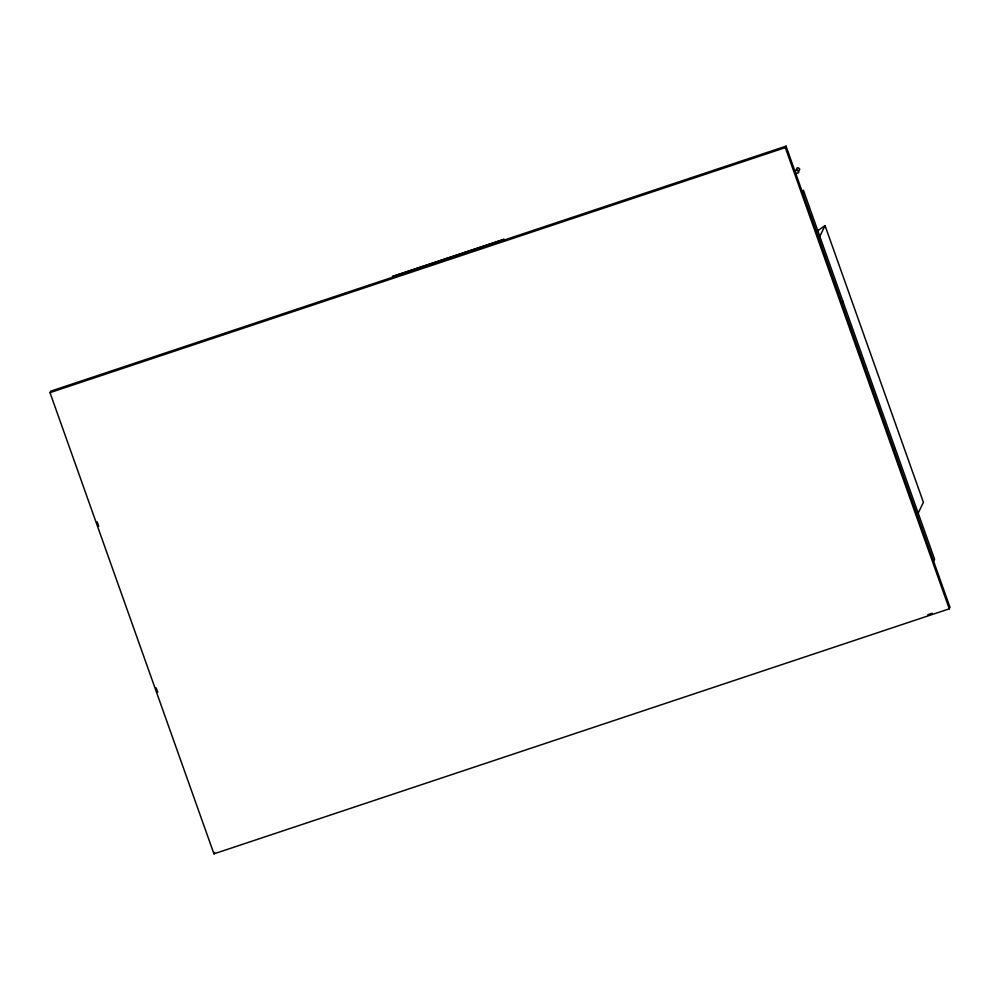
<?xml version="1.0" encoding="UTF-8"?>
<svg xmlns="http://www.w3.org/2000/svg" width="1000" height="1000" viewBox="0 0 1000 1000"><rect width="100%" height="100%" fill="white"/><g stroke="black" fill="none" stroke-linecap="round" stroke-linejoin="round"><path stroke-width="1.5" d="M795.9 170.438L797.15 167.875L798.713 167.975L799.762 169.15L798.512 171.713M50 392.638L50.712 391.175L786.038 146.15L950 607.362L949.287 608.825L213.962 853.85L50 392.638L785.325 147.613L786.038 146.15M213.962 853.85L214.675 852.387M802.438 192.275L803.413 190.263L934.587 559.225L933.6 561.237M819.812 236.375L825.037 225.613L923.413 502.337L918.188 513.1M841.787 302.962L842.763 300.95M894.25 450.55L895.225 448.537M817.387 231L825.037 225.613M927.812 614.75L932.25 613.275M785.325 147.613L949.287 608.825M97.188 521.9L98.75 526.312M156.188 687.875L157.762 692.288M795 170.9L795.962 173.625L798.7 172.712L797.738 169.988L795 170.9M392.525 276.475L503.975 239.338L392.525 276.475"/></g></svg>
